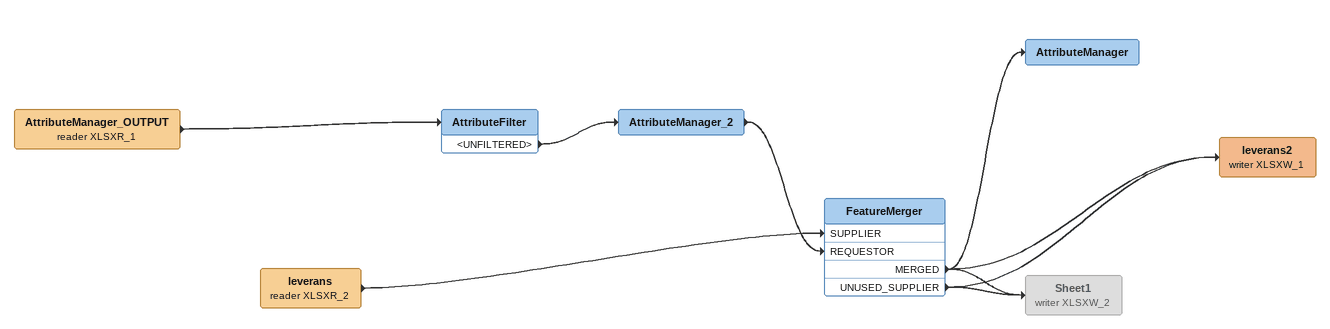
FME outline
AttributeManager_OUTPUT (reader XLSXR_1)
    -> AttributeFilter
AttributeFilter
    <UNFILTERED> -> AttributeManager_2
AttributeManager_2
    -> FeatureMerger [REQUESTOR]
leverans (reader XLSXR_2)
    -> FeatureMerger [SUPPLIER]
FeatureMerger
    MERGED -> AttributeManager
    MERGED -> Sheet1 (writer XLSXW_2)
    MERGED -> leverans2 (writer XLSXW_1)
    UNUSED_SUPPLIER -> Sheet1 (writer XLSXW_2)
    UNUSED_SUPPLIER -> leverans2 (writer XLSXW_1)
AttributeManager
leverans2 (writer XLSXW_1)
Sheet1 (writer XLSXW_2) [off]
